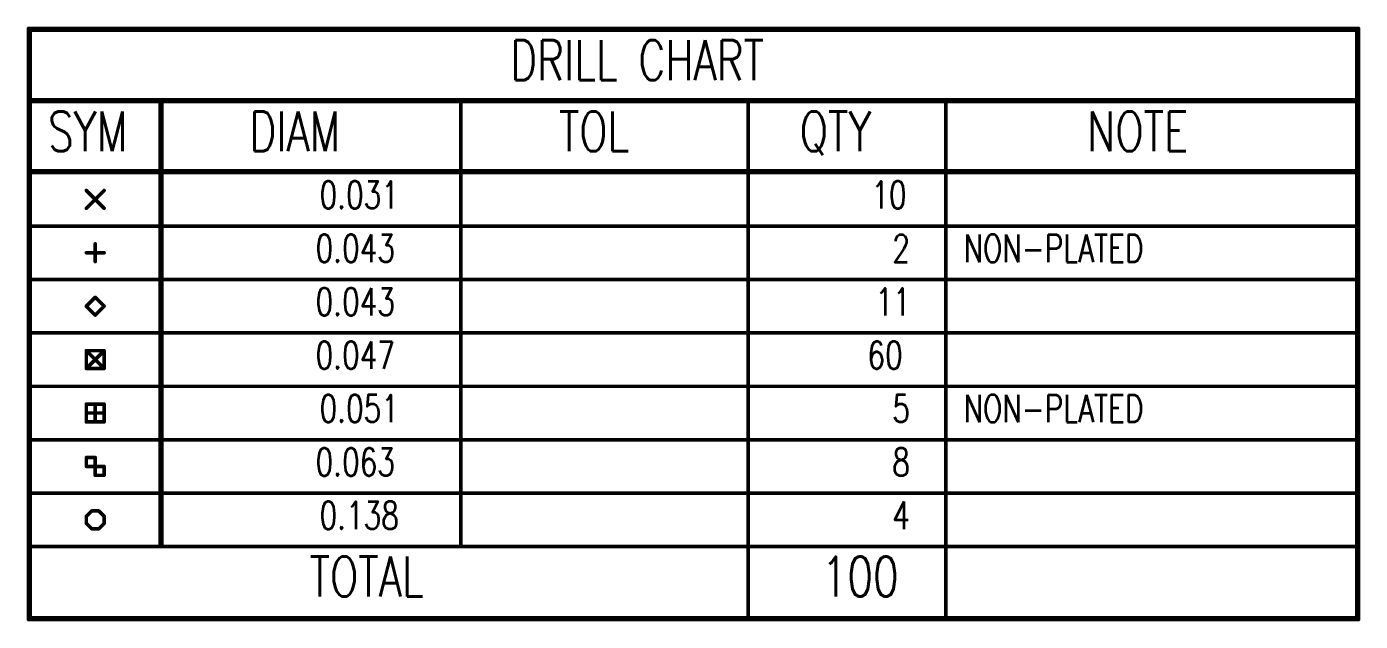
# Model space of a CAD drawing. Extents: x -711 to 95, y -82 to 290.
# Drawn here: x -0.3 to 94.9, y -42.2 to 0.3 of the extents above; entities that cross this region are included whole.
import ezdxf

# ---------------------------------------------------------------- set-up
doc = ezdxf.new("R2010")
doc.units = 0
doc.layers.add('2D_LINE_24', color=1, linetype='CONTINUOUS')
doc.layers.add('TEXT_24', color=1, linetype='CONTINUOUS')
doc.styles.add('W0$254', font='simplex', dxfattribs={"width": 0.75})

# ---------------------------------------------------------------- blocks, each defined once
blk = doc.blocks.new('SMOOTH_0$254')
at = {"const_width": 0.127}
blk.add_lwpolyline([(-0.0635, 0, 1), (0.0635, 0, 1)], format="xyb", close=True, dxfattribs=at)
blk = doc.blocks.new('DRAWING_1')
at = {"layer": '2D_LINE_24', "const_width": 0.254}
blk.add_lwpolyline([(0, 0), (0, -41.91)], dxfattribs=at)
at = {"layer": '2D_LINE_24'}
for p in [(0, 0), (0, -41.91)]:
    blk.add_blockref('SMOOTH_0$254', p, dxfattribs=at)
blk = doc.blocks.new('DRAWING_2')
at = {"layer": '2D_LINE_24', "const_width": 0.254}
blk.add_lwpolyline([(0, 0), (0, -41.91)], dxfattribs=at)
at = {"layer": '2D_LINE_24'}
for p in [(0, 0), (0, -41.91)]:
    blk.add_blockref('SMOOTH_0$254', p, dxfattribs=at)
blk = doc.blocks.new('DRAWING_3')
at = {"layer": '2D_LINE_24', "const_width": 0.254}
blk.add_lwpolyline([(0, 0), (0, -31.75)], dxfattribs=at)
at = {"layer": '2D_LINE_24'}
for p in [(0, 0), (0, -31.75)]:
    blk.add_blockref('SMOOTH_0$254', p, dxfattribs=at)
blk = doc.blocks.new('DRAWING_4')
at = {"layer": '2D_LINE_24', "const_width": 0.254}
blk.add_lwpolyline([(0, 0), (0, -31.75)], dxfattribs=at)
at = {"layer": '2D_LINE_24'}
for p in [(0, 0), (0, -31.75)]:
    blk.add_blockref('SMOOTH_0$254', p, dxfattribs=at)
blk = doc.blocks.new('DRAWING_5')
at = {"layer": '2D_LINE_24', "const_width": 0.254}
blk.add_lwpolyline([(0, 0), (0, -31.75)], dxfattribs=at)
at = {"layer": '2D_LINE_24'}
for p in [(0, 0), (0, -31.75)]:
    blk.add_blockref('SMOOTH_0$254', p, dxfattribs=at)
blk = doc.blocks.new('DRAWING_6')
at = {"layer": '2D_LINE_24', "const_width": 0.254}
blk.add_lwpolyline([(0, 0), (0, -36.83)], dxfattribs=at)
at = {"layer": '2D_LINE_24'}
for p in [(0, 0), (0, -36.83)]:
    blk.add_blockref('SMOOTH_0$254', p, dxfattribs=at)
blk = doc.blocks.new('DRAWING_7')
at = {"layer": '2D_LINE_24', "const_width": 0.254}
blk.add_lwpolyline([(0, 0), (0, -36.83)], dxfattribs=at)
at = {"layer": '2D_LINE_24'}
for p in [(0, 0), (0, -36.83)]:
    blk.add_blockref('SMOOTH_0$254', p, dxfattribs=at)
blk = doc.blocks.new('DRAWING_8')
at = {"layer": '2D_LINE_24', "const_width": 0.254}
blk.add_lwpolyline([(0, 0), (0, -41.91)], dxfattribs=at)
at = {"layer": '2D_LINE_24'}
for p in [(0, 0), (0, -41.91)]:
    blk.add_blockref('SMOOTH_0$254', p, dxfattribs=at)
blk = doc.blocks.new('DRAWING_9')
at = {"layer": '2D_LINE_24', "const_width": 0.254}
blk.add_lwpolyline([(0, 0), (0, -41.91)], dxfattribs=at)
at = {"layer": '2D_LINE_24'}
for p in [(0, 0), (0, -41.91)]:
    blk.add_blockref('SMOOTH_0$254', p, dxfattribs=at)
blk = doc.blocks.new('DRAWING_10')
at = {"layer": '2D_LINE_24', "const_width": 0.254}
blk.add_lwpolyline([(0, 0), (94.869, 0)], dxfattribs=at)
at = {"layer": '2D_LINE_24'}
for p in [(0, 0), (94.869, 0)]:
    blk.add_blockref('SMOOTH_0$254', p, dxfattribs=at)
blk = doc.blocks.new('DRAWING_11')
at = {"layer": '2D_LINE_24', "const_width": 0.254}
blk.add_lwpolyline([(0, 0), (94.615, 0)], dxfattribs=at)
at = {"layer": '2D_LINE_24'}
for p in [(0, 0), (94.615, 0)]:
    blk.add_blockref('SMOOTH_0$254', p, dxfattribs=at)
blk = doc.blocks.new('DRAWING_12')
at = {"layer": '2D_LINE_24', "const_width": 0.254}
blk.add_lwpolyline([(0, 0), (94.615, 0)], dxfattribs=at)
at = {"layer": '2D_LINE_24'}
for p in [(0, 0), (94.615, 0)]:
    blk.add_blockref('SMOOTH_0$254', p, dxfattribs=at)
blk = doc.blocks.new('DRAWING_13')
at = {"layer": '2D_LINE_24', "const_width": 0.254}
blk.add_lwpolyline([(0, 0), (94.615, 0)], dxfattribs=at)
at = {"layer": '2D_LINE_24'}
for p in [(0, 0), (94.615, 0)]:
    blk.add_blockref('SMOOTH_0$254', p, dxfattribs=at)
blk = doc.blocks.new('DRAWING_14')
at = {"layer": '2D_LINE_24', "const_width": 0.254}
blk.add_lwpolyline([(0, 0), (94.615, 0)], dxfattribs=at)
at = {"layer": '2D_LINE_24'}
for p in [(0, 0), (94.615, 0)]:
    blk.add_blockref('SMOOTH_0$254', p, dxfattribs=at)
blk = doc.blocks.new('DRAWING_15')
at = {"layer": '2D_LINE_24', "const_width": 0.254}
blk.add_lwpolyline([(0, 0), (94.615, 0)], dxfattribs=at)
at = {"layer": '2D_LINE_24'}
for p in [(0, 0), (94.615, 0)]:
    blk.add_blockref('SMOOTH_0$254', p, dxfattribs=at)
blk = doc.blocks.new('DRAWING_16')
at = {"layer": '2D_LINE_24', "const_width": 0.254}
blk.add_lwpolyline([(0, 0), (94.615, 0)], dxfattribs=at)
at = {"layer": '2D_LINE_24'}
for p in [(0, 0), (94.615, 0)]:
    blk.add_blockref('SMOOTH_0$254', p, dxfattribs=at)
blk = doc.blocks.new('DRAWING_17')
at = {"layer": '2D_LINE_24', "const_width": 0.254}
blk.add_lwpolyline([(0, 0), (94.615, 0)], dxfattribs=at)
at = {"layer": '2D_LINE_24'}
for p in [(0, 0), (94.615, 0)]:
    blk.add_blockref('SMOOTH_0$254', p, dxfattribs=at)
blk = doc.blocks.new('DRAWING_18')
at = {"layer": '2D_LINE_24', "const_width": 0.254}
blk.add_lwpolyline([(0, 0), (94.615, 0)], dxfattribs=at)
at = {"layer": '2D_LINE_24'}
for p in [(0, 0), (94.615, 0)]:
    blk.add_blockref('SMOOTH_0$254', p, dxfattribs=at)
blk = doc.blocks.new('DRAWING_19')
at = {"layer": '2D_LINE_24', "const_width": 0.254}
blk.add_lwpolyline([(0, 0), (94.615, 0)], dxfattribs=at)
at = {"layer": '2D_LINE_24'}
for p in [(0, 0), (94.615, 0)]:
    blk.add_blockref('SMOOTH_0$254', p, dxfattribs=at)
blk = doc.blocks.new('DRAWING_20')
at = {"layer": '2D_LINE_24', "const_width": 0.254}
blk.add_lwpolyline([(0, 0), (94.615, 0)], dxfattribs=at)
at = {"layer": '2D_LINE_24'}
for p in [(0, 0), (94.615, 0)]:
    blk.add_blockref('SMOOTH_0$254', p, dxfattribs=at)
blk = doc.blocks.new('DRAWING_21')
at = {"layer": '2D_LINE_24', "const_width": 0.254}
blk.add_lwpolyline([(0, 0), (94.615, 0)], dxfattribs=at)
at = {"layer": '2D_LINE_24'}
for p in [(0, 0), (94.615, 0)]:
    blk.add_blockref('SMOOTH_0$254', p, dxfattribs=at)
blk = doc.blocks.new('DRAWING_22')
at = {"layer": '2D_LINE_24', "const_width": 0.254}
blk.add_lwpolyline([(0, 0), (94.615, 0)], dxfattribs=at)
at = {"layer": '2D_LINE_24'}
for p in [(0, 0), (94.615, 0)]:
    blk.add_blockref('SMOOTH_0$254', p, dxfattribs=at)
blk = doc.blocks.new('DRAWING_23')
at = {"layer": '2D_LINE_24', "const_width": 0.254}
blk.add_lwpolyline([(0, 0), (94.615, 0)], dxfattribs=at)
at = {"layer": '2D_LINE_24'}
for p in [(0, 0), (94.615, 0)]:
    blk.add_blockref('SMOOTH_0$254', p, dxfattribs=at)
blk = doc.blocks.new('DRAWING_24')
at = {"layer": '2D_LINE_24', "const_width": 0.254}
blk.add_lwpolyline([(0, 0), (94.869, 0)], dxfattribs=at)
at = {"layer": '2D_LINE_24'}
for p in [(0, 0), (94.869, 0)]:
    blk.add_blockref('SMOOTH_0$254', p, dxfattribs=at)
blk = doc.blocks.new('DRAWING_25')
at = {"layer": '2D_LINE_24', "const_width": 0.254}
blk.add_lwpolyline([(0, 0), (1.27, -1.27)], dxfattribs=at)
at = {"layer": '2D_LINE_24'}
for p in [(0, 0), (1.27, -1.27)]:
    blk.add_blockref('SMOOTH_0$254', p, dxfattribs=at)
blk = doc.blocks.new('DRAWING_26')
at = {"layer": '2D_LINE_24', "const_width": 0.254}
blk.add_lwpolyline([(0, 0), (1.27, 1.27)], dxfattribs=at)
at = {"layer": '2D_LINE_24'}
for p in [(1.27, 1.27), (0, 0)]:
    blk.add_blockref('SMOOTH_0$254', p, dxfattribs=at)
blk = doc.blocks.new('DRAWING_27')
at = {"layer": '2D_LINE_24', "const_width": 0.254}
blk.add_lwpolyline([(0, 0), (0, 1.27)], dxfattribs=at)
at = {"layer": '2D_LINE_24'}
for p in [(0, 1.27), (0, 0)]:
    blk.add_blockref('SMOOTH_0$254', p, dxfattribs=at)
blk = doc.blocks.new('DRAWING_28')
at = {"layer": '2D_LINE_24', "const_width": 0.254}
blk.add_lwpolyline([(0, 0), (1.27, 0)], dxfattribs=at)
at = {"layer": '2D_LINE_24'}
for p in [(0, 0), (1.27, 0)]:
    blk.add_blockref('SMOOTH_0$254', p, dxfattribs=at)
blk = doc.blocks.new('DRAWING_29')
at = {"layer": '2D_LINE_24', "const_width": 0.254}
blk.add_lwpolyline([(0, 0), (-0.635, 0.635)], dxfattribs=at)
at = {"layer": '2D_LINE_24'}
for p in [(-0.635, 0.635), (0, 0)]:
    blk.add_blockref('SMOOTH_0$254', p, dxfattribs=at)
blk = doc.blocks.new('DRAWING_30')
at = {"layer": '2D_LINE_24', "const_width": 0.254}
blk.add_lwpolyline([(0, 0), (-0.635, -0.635)], dxfattribs=at)
at = {"layer": '2D_LINE_24'}
for p in [(0, 0), (-0.635, -0.635)]:
    blk.add_blockref('SMOOTH_0$254', p, dxfattribs=at)
blk = doc.blocks.new('DRAWING_31')
at = {"layer": '2D_LINE_24', "const_width": 0.254}
blk.add_lwpolyline([(0, 0), (0.635, -0.635)], dxfattribs=at)
at = {"layer": '2D_LINE_24'}
for p in [(0, 0), (0.635, -0.635)]:
    blk.add_blockref('SMOOTH_0$254', p, dxfattribs=at)
blk = doc.blocks.new('DRAWING_32')
at = {"layer": '2D_LINE_24', "const_width": 0.254}
blk.add_lwpolyline([(0, 0), (0.635, 0.635)], dxfattribs=at)
at = {"layer": '2D_LINE_24'}
for p in [(0, 0), (0.635, 0.635)]:
    blk.add_blockref('SMOOTH_0$254', p, dxfattribs=at)
blk = doc.blocks.new('DRAWING_33')
at = {"layer": '2D_LINE_24', "const_width": 0.254}
blk.add_lwpolyline([(0, 0), (1.27, -1.27)], dxfattribs=at)
at = {"layer": '2D_LINE_24'}
for p in [(0, 0), (1.27, -1.27)]:
    blk.add_blockref('SMOOTH_0$254', p, dxfattribs=at)
blk = doc.blocks.new('DRAWING_34')
at = {"layer": '2D_LINE_24', "const_width": 0.254}
blk.add_lwpolyline([(0, 0), (1.27, 1.27)], dxfattribs=at)
at = {"layer": '2D_LINE_24'}
for p in [(1.27, 1.27), (0, 0)]:
    blk.add_blockref('SMOOTH_0$254', p, dxfattribs=at)
blk = doc.blocks.new('DRAWING_35')
at = {"layer": '2D_LINE_24', "const_width": 0.254}
blk.add_lwpolyline([(0, 0), (-1.27, 0)], dxfattribs=at)
at = {"layer": '2D_LINE_24'}
for p in [(-1.27, 0), (0, 0)]:
    blk.add_blockref('SMOOTH_0$254', p, dxfattribs=at)
blk = doc.blocks.new('DRAWING_36')
at = {"layer": '2D_LINE_24', "const_width": 0.254}
blk.add_lwpolyline([(0, 0), (0, -1.27)], dxfattribs=at)
at = {"layer": '2D_LINE_24'}
for p in [(0, 0), (0, -1.27)]:
    blk.add_blockref('SMOOTH_0$254', p, dxfattribs=at)
blk = doc.blocks.new('DRAWING_37')
at = {"layer": '2D_LINE_24', "const_width": 0.254}
blk.add_lwpolyline([(0, 0), (1.27, 0)], dxfattribs=at)
at = {"layer": '2D_LINE_24'}
for p in [(0, 0), (1.27, 0)]:
    blk.add_blockref('SMOOTH_0$254', p, dxfattribs=at)
blk = doc.blocks.new('DRAWING_38')
at = {"layer": '2D_LINE_24', "const_width": 0.254}
blk.add_lwpolyline([(0, 0), (0, 1.27)], dxfattribs=at)
at = {"layer": '2D_LINE_24'}
for p in [(0, 1.27), (0, 0)]:
    blk.add_blockref('SMOOTH_0$254', p, dxfattribs=at)
blk = doc.blocks.new('DRAWING_39')
at = {"layer": '2D_LINE_24', "const_width": 0.254}
blk.add_lwpolyline([(0, 0), (0, 1.27)], dxfattribs=at)
at = {"layer": '2D_LINE_24'}
for p in [(0, 1.27), (0, 0)]:
    blk.add_blockref('SMOOTH_0$254', p, dxfattribs=at)
blk = doc.blocks.new('DRAWING_40')
at = {"layer": '2D_LINE_24', "const_width": 0.254}
blk.add_lwpolyline([(0, 0), (1.27, 0)], dxfattribs=at)
at = {"layer": '2D_LINE_24'}
for p in [(0, 0), (1.27, 0)]:
    blk.add_blockref('SMOOTH_0$254', p, dxfattribs=at)
blk = doc.blocks.new('DRAWING_41')
at = {"layer": '2D_LINE_24', "const_width": 0.254}
blk.add_lwpolyline([(0, 0), (-1.27, 0)], dxfattribs=at)
at = {"layer": '2D_LINE_24'}
for p in [(-1.27, 0), (0, 0)]:
    blk.add_blockref('SMOOTH_0$254', p, dxfattribs=at)
blk = doc.blocks.new('DRAWING_42')
at = {"layer": '2D_LINE_24', "const_width": 0.254}
blk.add_lwpolyline([(0, 0), (0, -1.27)], dxfattribs=at)
at = {"layer": '2D_LINE_24'}
for p in [(0, 0), (0, -1.27)]:
    blk.add_blockref('SMOOTH_0$254', p, dxfattribs=at)
blk = doc.blocks.new('DRAWING_43')
at = {"layer": '2D_LINE_24', "const_width": 0.254}
blk.add_lwpolyline([(0, 0), (1.27, 0)], dxfattribs=at)
at = {"layer": '2D_LINE_24'}
for p in [(0, 0), (1.27, 0)]:
    blk.add_blockref('SMOOTH_0$254', p, dxfattribs=at)
blk = doc.blocks.new('DRAWING_44')
at = {"layer": '2D_LINE_24', "const_width": 0.254}
blk.add_lwpolyline([(0, 0), (0, 1.27)], dxfattribs=at)
at = {"layer": '2D_LINE_24'}
for p in [(0, 1.27), (0, 0)]:
    blk.add_blockref('SMOOTH_0$254', p, dxfattribs=at)
blk = doc.blocks.new('DRAWING_45')
at = {"layer": '2D_LINE_24', "const_width": 0.254}
blk.add_lwpolyline([(0, 0), (-1.27, 0)], dxfattribs=at)
at = {"layer": '2D_LINE_24'}
for p in [(-1.27, 0), (0, 0)]:
    blk.add_blockref('SMOOTH_0$254', p, dxfattribs=at)
blk = doc.blocks.new('DRAWING_46')
at = {"layer": '2D_LINE_24', "const_width": 0.254}
blk.add_lwpolyline([(0, 0), (0, 0.635)], dxfattribs=at)
at = {"layer": '2D_LINE_24'}
for p in [(0, 0.635), (0, 0)]:
    blk.add_blockref('SMOOTH_0$254', p, dxfattribs=at)
blk = doc.blocks.new('DRAWING_47')
at = {"layer": '2D_LINE_24', "const_width": 0.254}
blk.add_lwpolyline([(0, 0), (0.635, 0)], dxfattribs=at)
at = {"layer": '2D_LINE_24'}
for p in [(0, 0), (0.635, 0)]:
    blk.add_blockref('SMOOTH_0$254', p, dxfattribs=at)
blk = doc.blocks.new('DRAWING_48')
at = {"layer": '2D_LINE_24', "const_width": 0.254}
blk.add_lwpolyline([(0, 0), (0, -1.27)], dxfattribs=at)
at = {"layer": '2D_LINE_24'}
for p in [(0, 0), (0, -1.27)]:
    blk.add_blockref('SMOOTH_0$254', p, dxfattribs=at)
blk = doc.blocks.new('DRAWING_49')
at = {"layer": '2D_LINE_24', "const_width": 0.254}
blk.add_lwpolyline([(0, 0), (0.635, 0)], dxfattribs=at)
at = {"layer": '2D_LINE_24'}
for p in [(0, 0), (0.635, 0)]:
    blk.add_blockref('SMOOTH_0$254', p, dxfattribs=at)
blk = doc.blocks.new('DRAWING_50')
at = {"layer": '2D_LINE_24', "const_width": 0.254}
blk.add_lwpolyline([(0, 0), (0, 0.635)], dxfattribs=at)
at = {"layer": '2D_LINE_24'}
for p in [(0, 0.635), (0, 0)]:
    blk.add_blockref('SMOOTH_0$254', p, dxfattribs=at)
blk = doc.blocks.new('DRAWING_51')
at = {"layer": '2D_LINE_24', "const_width": 0.254}
blk.add_lwpolyline([(0, 0), (-0.381, 0.381)], dxfattribs=at)
at = {"layer": '2D_LINE_24'}
for p in [(-0.381, 0.381), (0, 0)]:
    blk.add_blockref('SMOOTH_0$254', p, dxfattribs=at)
blk = doc.blocks.new('DRAWING_52')
at = {"layer": '2D_LINE_24', "const_width": 0.254}
blk.add_lwpolyline([(0, 0), (-0.508, 0)], dxfattribs=at)
at = {"layer": '2D_LINE_24'}
for p in [(-0.508, 0), (0, 0)]:
    blk.add_blockref('SMOOTH_0$254', p, dxfattribs=at)
blk = doc.blocks.new('DRAWING_53')
at = {"layer": '2D_LINE_24', "const_width": 0.254}
blk.add_lwpolyline([(0, 0), (-0.381, -0.381)], dxfattribs=at)
at = {"layer": '2D_LINE_24'}
for p in [(0, 0), (-0.381, -0.381)]:
    blk.add_blockref('SMOOTH_0$254', p, dxfattribs=at)
blk = doc.blocks.new('DRAWING_54')
at = {"layer": '2D_LINE_24', "const_width": 0.254}
blk.add_lwpolyline([(0, 0), (0, -0.508)], dxfattribs=at)
at = {"layer": '2D_LINE_24'}
for p in [(0, 0), (0, -0.508)]:
    blk.add_blockref('SMOOTH_0$254', p, dxfattribs=at)
blk = doc.blocks.new('DRAWING_55')
at = {"layer": '2D_LINE_24', "const_width": 0.254}
blk.add_lwpolyline([(0, 0), (0.381, -0.381)], dxfattribs=at)
at = {"layer": '2D_LINE_24'}
for p in [(0, 0), (0.381, -0.381)]:
    blk.add_blockref('SMOOTH_0$254', p, dxfattribs=at)
blk = doc.blocks.new('DRAWING_56')
at = {"layer": '2D_LINE_24', "const_width": 0.254}
blk.add_lwpolyline([(0, 0), (0.508, 0)], dxfattribs=at)
at = {"layer": '2D_LINE_24'}
for p in [(0, 0), (0.508, 0)]:
    blk.add_blockref('SMOOTH_0$254', p, dxfattribs=at)
blk = doc.blocks.new('DRAWING_57')
at = {"layer": '2D_LINE_24', "const_width": 0.254}
blk.add_lwpolyline([(0, 0), (0.381, 0.381)], dxfattribs=at)
at = {"layer": '2D_LINE_24'}
for p in [(0, 0), (0.381, 0.381)]:
    blk.add_blockref('SMOOTH_0$254', p, dxfattribs=at)
blk = doc.blocks.new('DRAWING_58')
at = {"layer": '2D_LINE_24', "const_width": 0.254}
blk.add_lwpolyline([(0, 0), (0, 0.508)], dxfattribs=at)
at = {"layer": '2D_LINE_24'}
for p in [(0, 0.508), (0, 0)]:
    blk.add_blockref('SMOOTH_0$254', p, dxfattribs=at)

msp = doc.modelspace()

# ---------------------------------------------------------------- block references
for name, p in [('DRAWING_10', (-0.127, 0.127)), ('DRAWING_2', (-0.127, 0)), ('DRAWING_1', (0, 0)), ('DRAWING_11', (0, 0)), ('DRAWING_8', (94.615, 0)), ('DRAWING_9', (94.742, 0)), ('DRAWING_12', (0, -4.953)), ('DRAWING_13', (0, -5.08)), ('DRAWING_3', (9.271, -5.08)), ('DRAWING_4', (9.398, -5.08)), ('DRAWING_5', (30.713, -5.08)), ('DRAWING_6', (51.202, -5.08)), ('DRAWING_7', (65.299, -5.08)), ('DRAWING_14', (0, -10.033)), ('DRAWING_15', (0, -10.16)), ('DRAWING_25', (4, -11.43)), ('DRAWING_26', (4, -12.7)), ('DRAWING_16', (0, -13.97)), ('DRAWING_27', (4.636, -16.51)), ('DRAWING_28', (4, -15.875)), ('DRAWING_17', (0, -17.78)), ('DRAWING_32', (4, -19.685)), ('DRAWING_31', (4.636, -19.05)), ('DRAWING_29', (4.636, -20.32)), ('DRAWING_30', (5.271, -19.685)), ('DRAWING_18', (0, -21.59)), ('DRAWING_33', (4, -22.86)), ('DRAWING_34', (4, -24.13)), ('DRAWING_37', (4, -22.86)), ('DRAWING_38', (4, -24.13)), ('DRAWING_36', (5.271, -22.86)), ('DRAWING_35', (5.271, -24.13)), ('DRAWING_19', (0, -25.4)), ('DRAWING_43', (4, -26.67)), ('DRAWING_44', (4, -27.94)), ('DRAWING_39', (4.636, -27.94)), ('DRAWING_42', (5.271, -26.67)), ('DRAWING_40', (4, -27.305)), ('DRAWING_41', (5.271, -27.94)), ('DRAWING_20', (0, -29.21)), ('DRAWING_49', (4, -30.48)), ('DRAWING_50', (4, -31.115)), ('DRAWING_48', (4.636, -30.48)), ('DRAWING_45', (5.271, -31.115)), ('DRAWING_46', (5.271, -31.75)), ('DRAWING_47', (4.636, -31.75)), ('DRAWING_21', (0, -33.02)), ('DRAWING_57', (4, -34.671)), ('DRAWING_56', (4.381, -34.29)), ('DRAWING_55', (4.889, -34.29)), ('DRAWING_58', (4, -35.179)), ('DRAWING_51', (4.381, -35.56)), ('DRAWING_53', (5.271, -35.179)), ('DRAWING_54', (5.271, -34.671)), ('DRAWING_52', (4.889, -35.56)), ('DRAWING_22', (0, -36.83)), ('DRAWING_23', (0, -41.91)), ('DRAWING_24', (-0.127, -42.037))]:
    msp.add_blockref(name, p)

# ---------------------------------------------------------------- texts
at = {"layer": 'TEXT_24', "style": 'W0$254', "width": 0.75}
for s, height, p in [('DRILL CHART', 2.8448, (34.237, -3.556)), ('SYM', 2.8448, (1.27, -8.636)), ('DIAM', 2.8448, (15.632, -8.636)), ('TOL', 2.8448, (37.698, -8.636)), ('QTY', 2.8448, (54.885, -8.636)), ('NOTE', 2.8448, (75.385, -8.636)), ('0.031', 1.9558, (20.638, -12.724)), ('10', 1.9558, (59.994, -12.724)), ('0.043', 1.9558, (20.356, -16.534)), ('2', 1.956, (61.489, -16.534)), ('NON-PLATED', 1.9558, (66.569, -16.534)), ('0.043', 1.9558, (20.356, -20.344)), ('11', 1.9558, (60.276, -20.344)), ('0.047', 1.9558, (20.356, -24.154)), ('60', 1.9558, (59.711, -24.154)), ('0.051', 1.9558, (20.638, -27.964)), ('5', 1.956, (61.489, -27.964)), ('NON-PLATED', 1.9558, (66.569, -27.964)), ('0.063', 1.9558, (20.356, -31.774)), ('8', 1.956, (61.489, -31.774)), ('0.138', 1.9558, (20.638, -35.584)), ('4', 1.956, (61.489, -35.584)), ('TOTAL', 2.8448, (19.928, -40.386)), ('100', 2.8448, (56.452, -40.386))]:
    msp.add_text(s, height=height, dxfattribs=at).set_placement(p)

doc.saveas('drawing.dxf')
